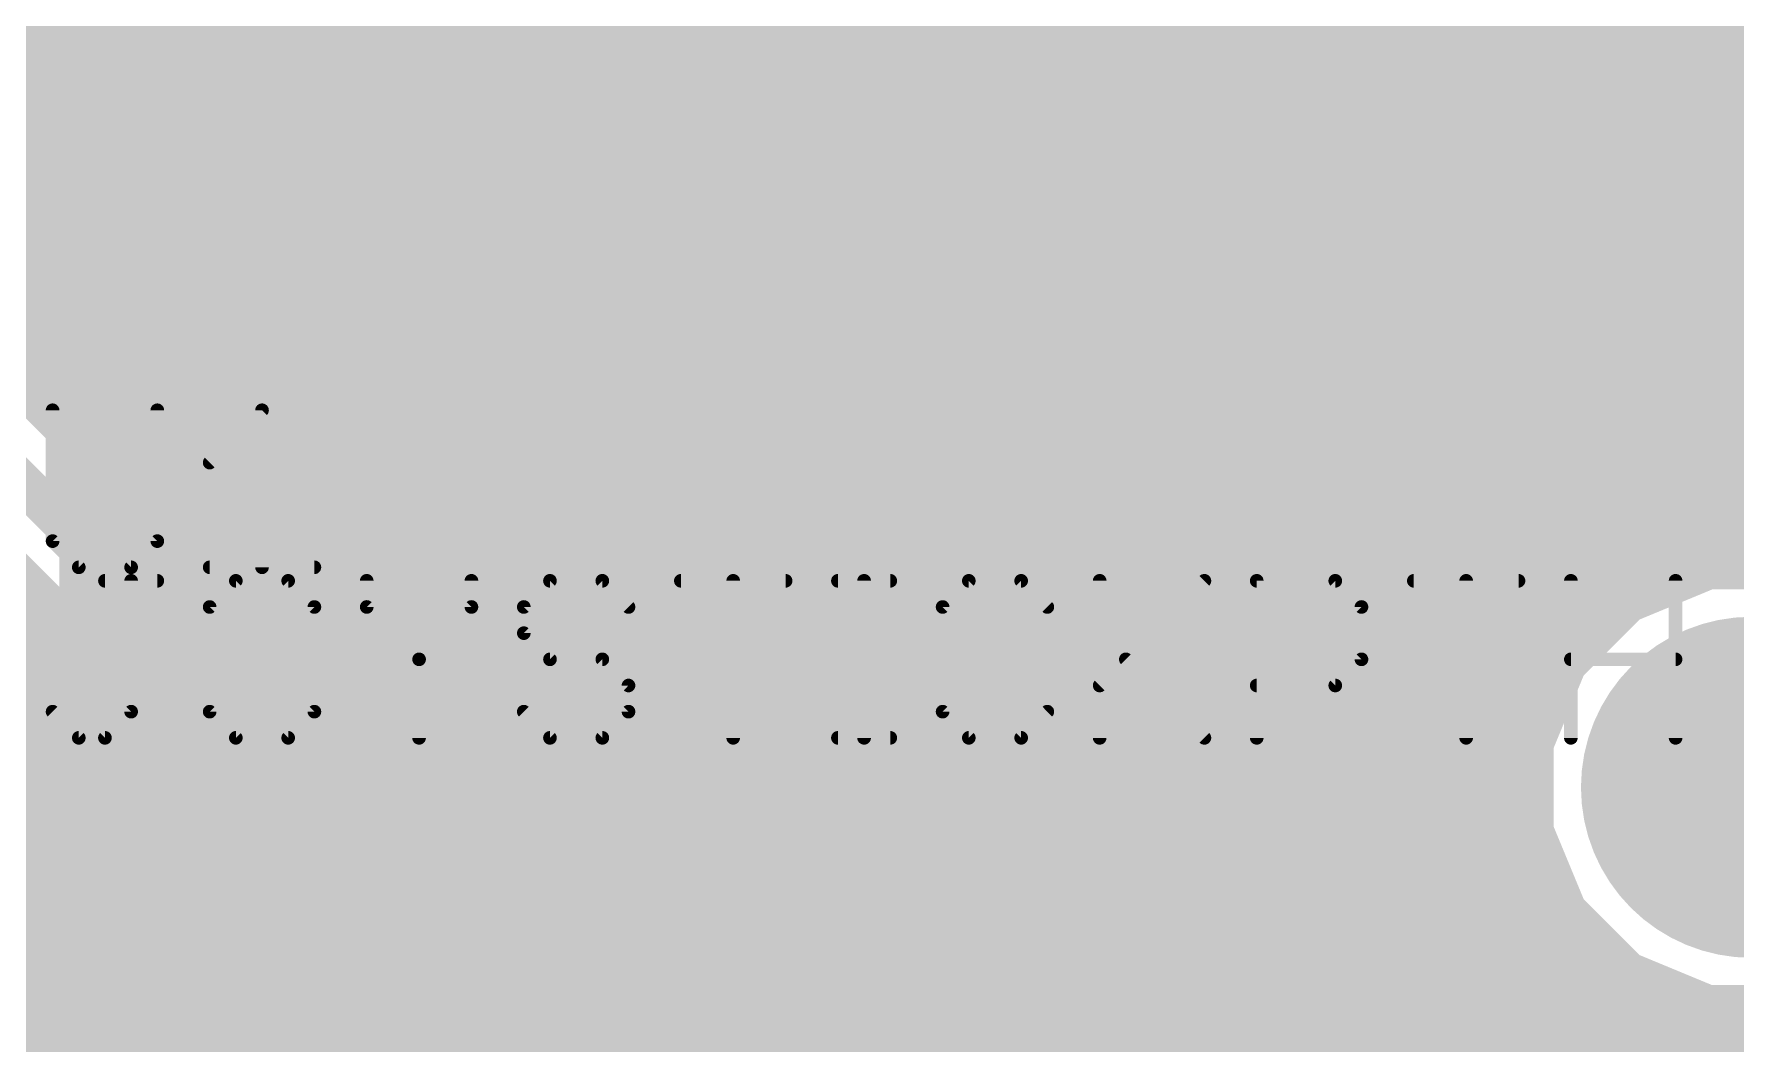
# Model space of a CAD drawing. Extents: x 0 to 39.3, y -1.1 to 59.5.
# Drawn here: x 18.96 to 31.63, y 5.39 to 12.91 of the extents above; entities that cross this region are included whole.
import ezdxf

# ---------------------------------------------------------------- set-up
doc = ezdxf.new("R2010")
doc.units = 0
for name, color, linetype in [('1', 22, 'CONTINUOUS'), ('16', 175, 'CONTINUOUS'), ('17', 82, 'CONTINUOUS'), ('25', 253, 'CONTINUOUS'), ('27', 253, 'CONTINUOUS'), ('51', 253, 'CONTINUOUS')]:
    doc.layers.add(name, color=color, linetype=linetype)

# ---------------------------------------------------------------- blocks, each defined once
blk = doc.blocks.new('ROUNDP')
at = {"const_width": 0.5}
blk.add_lwpolyline([(0, -0.25, 1), (0, 0.25, 1), (0, -0.25)], format="xyb", dxfattribs=at)

msp = doc.modelspace()

# ---------------------------------------------------------------- linework, layer by layer
at = {"layer": '1'}
for points, const_width in [([(16.5608, 13.0048), (34.3208, 13.0048)], 0.4064), ([(24.1329, 5.1054), (16.5608, 12.6775)], 0.4064), ([(16.6399, 12.5984), (34.3208, 12.5984)], 0.4064), ([(16.002, 12.446), (24.13, 4.318)], 0.3048), ([(17.0463, 12.192), (34.3208, 12.192)], 0.4064), ([(15.7705, 11.8872), (23.0729, 4.5849)], 0.4064), ([(17.4527, 11.7856), (34.3208, 11.7856)], 0.4064), ([(17.8591, 11.3792), (34.3208, 11.3792)], 0.4064), ([(18.2655, 10.9728), (34.3208, 10.9728)], 0.4064), ([(18.6719, 10.5664), (34.3208, 10.5664)], 0.4064), ([(19.0783, 10.16), (34.3208, 10.16)], 0.4064), ([(19.4847, 9.7536), (34.3208, 9.7536)], 0.4064), ([(19.8911, 9.3472), (34.3208, 9.3472)], 0.4064), ([(20.2975, 8.9408), (31.3246, 8.9408)], 0.4064), ([(31.4165, 8.9789), (30.8004, 8.7237)], 0.4064), ([(32.0835, 8.9789), (31.4165, 8.9789)], 0.4064), ([(30.8004, 8.7237), (30.3288, 8.2521)], 0.4064), ([(17.6489, 8.5344), (19.1233, 8.5344)], 0.4064), ([(20.7039, 8.5344), (30.6111, 8.5344)], 0.4064), ([(30.3288, 8.2521), (30.0736, 7.636)], 0.4064), ([(17.9826, 8.128), (19.5297, 8.128)], 0.4064), ([(21.1103, 8.128), (30.2774, 8.128)], 0.4064), ([(18.1509, 7.7216), (19.9361, 7.7216)], 0.4064), ([(21.5167, 7.7216), (30.1091, 7.7216)], 0.4064), ([(30.0736, 7.636), (30.0736, 6.969)], 0.4064), ([(18.1864, 7.3152), (20.3425, 7.3152)], 0.4064), ([(21.9231, 7.3152), (30.0736, 7.3152)], 0.4064), ([(18.1614, 6.9088), (20.7489, 6.9088)], 0.4064), ([(22.3295, 6.9088), (30.0986, 6.9088)], 0.4064), ([(30.0736, 6.969), (30.3288, 6.3529)], 0.4064), ([(17.9931, 6.5024), (21.1553, 6.5024)], 0.4064), ([(22.7359, 6.5024), (30.2669, 6.5024)], 0.4064), ([(30.3288, 6.3529), (30.8004, 5.8813)], 0.4064), ([(17.6743, 6.096), (21.5617, 6.096)], 0.4064), ([(23.1423, 6.096), (30.5857, 6.096)], 0.4064), ([(30.8004, 5.8813), (31.4165, 5.6261)], 0.4064), ([(16.9968, 5.6896), (21.9681, 5.6896)], 0.4064), ([(23.5487, 5.6896), (31.2632, 5.6896)], 0.4064), ([(31.4165, 5.6261), (32.0835, 5.6261)], 0.4064), ([(1.2192, 5.2832), (22.3745, 5.2832)], 0.4064), ([(23.9551, 5.2832), (34.3208, 5.2832)], 0.4064)]:
    msp.add_lwpolyline(points, dxfattribs=dict(at, const_width=const_width))
at = {"layer": '1', "const_width": 0.2032}
for points in [[(19.0783, 10.2616, 1), (19.0783, 10.0584)], [(19.4847, 9.8552, 1), (19.4847, 9.652)], [(19.8911, 9.4488, 1), (19.8911, 9.2456)], [(20.2975, 9.0424, 1), (20.2975, 8.8392)], [(31.4165, 9.0805, 1), (31.4165, 8.8773)], [(31.3246, 8.8392, 1), (31.3246, 9.0424)], [(31.4554, 8.885, 1), (31.3777, 9.0728)], [(30.7615, 8.8175, 1), (30.8393, 8.6298)], [(30.8722, 8.6518, 1), (30.7286, 8.7955)], [(19.1233, 8.4328, 1), (19.1233, 8.636)], [(20.7039, 8.636, 1), (20.7039, 8.4328)], [(30.6111, 8.4328, 1), (30.6111, 8.636)], [(30.257, 8.3239, 1), (30.4007, 8.1803)], [(30.4227, 8.2132, 1), (30.2349, 8.291)], [(19.5297, 8.0264, 1), (19.5297, 8.2296)], [(21.1103, 8.2296, 1), (21.1103, 8.0264)], [(30.2774, 8.0264, 1), (30.2774, 8.2296)], [(19.9361, 7.62, 1), (19.9361, 7.8232)], [(21.5167, 7.8232, 1), (21.5167, 7.62)], [(30.1091, 7.62, 1), (30.1091, 7.8232)], [(30.1752, 7.636, 1), (29.972, 7.636)], [(29.9797, 7.6748, 1), (30.1675, 7.5971)], [(20.3425, 7.2136, 1), (20.3425, 7.4168)], [(21.9231, 7.4168, 1), (21.9231, 7.2136)], [(30.0736, 7.2136, 1), (30.0736, 7.4168)], [(20.7489, 6.8072, 1), (20.7489, 7.0104)], [(22.3295, 7.0104, 1), (22.3295, 6.8072)], [(30.1675, 7.0079, 1), (29.9797, 6.9302)], [(30.0986, 6.8072, 1), (30.0986, 7.0104)], [(29.972, 6.969, 1), (30.1752, 6.969)], [(21.1553, 6.4008, 1), (21.1553, 6.604)], [(22.7359, 6.604, 1), (22.7359, 6.4008)], [(30.2669, 6.4008, 1), (30.2669, 6.604)], [(30.4007, 6.4247, 1), (30.257, 6.2811)], [(30.2349, 6.314, 1), (30.4227, 6.3918)], [(21.5617, 5.9944, 1), (21.5617, 6.1976)], [(23.1423, 6.1976, 1), (23.1423, 5.9944)], [(30.5857, 5.9944, 1), (30.5857, 6.1976)], [(30.8393, 5.9752, 1), (30.7615, 5.7874)], [(30.7286, 5.8095, 1), (30.8722, 5.9532)], [(21.9681, 5.588, 1), (21.9681, 5.7912)], [(23.5487, 5.7912, 1), (23.5487, 5.588)], [(31.2632, 5.588, 1), (31.2632, 5.7912)], [(31.4165, 5.7277, 1), (31.4165, 5.5245)], [(31.3777, 5.5322, 1), (31.4554, 5.72)], [(22.3745, 5.1816, 1), (22.3745, 5.3848)], [(23.9551, 5.3848, 1), (23.9551, 5.1816)]]:
    msp.add_lwpolyline(points, format="xyb", dxfattribs=at)
at = {"layer": '16'}
for points, const_width in [([(19.3548, 12.4235), (15.2654, 16.5129)], 0.4064), ([(18.7735, 13.0048), (34.3208, 13.0048)], 0.4064), ([(19.1799, 12.5984), (34.3208, 12.5984)], 0.4064), ([(19.3548, 6.8355), (19.3548, 12.4235)], 0.4064), ([(19.3548, 12.192), (34.3208, 12.192)], 0.4064), ([(19.3548, 11.7856), (34.3208, 11.7856)], 0.4064), ([(19.3548, 11.3792), (34.3208, 11.3792)], 0.4064), ([(19.3548, 10.9728), (34.3208, 10.9728)], 0.4064), ([(19.3548, 10.5664), (34.3208, 10.5664)], 0.4064), ([(19.3548, 10.16), (34.3208, 10.16)], 0.4064), ([(19.3548, 9.7536), (34.3208, 9.7536)], 0.4064), ([(19.3548, 9.3472), (34.3208, 9.3472)], 0.4064), ([(19.3548, 8.9408), (31.3246, 8.9408)], 0.4064), ([(31.4165, 8.9789), (30.8004, 8.7237)], 0.4064), ([(32.0835, 8.9789), (31.4165, 8.9789)], 0.4064), ([(30.8004, 8.7237), (30.3288, 8.2521)], 0.4064), ([(19.3548, 8.5344), (30.6111, 8.5344)], 0.4064), ([(30.3288, 8.2521), (30.0736, 7.636)], 0.4064), ([(19.3548, 8.128), (30.2774, 8.128)], 0.4064), ([(19.3548, 7.7216), (30.1091, 7.7216)], 0.4064), ([(30.0736, 7.636), (30.0736, 6.969)], 0.4064), ([(19.3548, 7.3152), (30.0736, 7.3152)], 0.4064), ([(19.3548, 6.9088), (30.0986, 6.9088)], 0.4064), ([(30.0736, 6.969), (30.3288, 6.3529)], 0.4064), ([(21.1573, 5.0329), (19.3548, 6.8355)], 0.4064), ([(18.796, 6.604), (21.59, 3.81)], 0.3048), ([(19.6879, 6.5024), (30.2669, 6.5024)], 0.4064), ([(30.3288, 6.3529), (30.8004, 5.8813)], 0.4064), ([(18.5645, 6.0452), (20.3671, 4.2427)], 0.4064), ([(20.0943, 6.096), (30.5857, 6.096)], 0.4064), ([(30.8004, 5.8813), (31.4165, 5.6261)], 0.4064), ([(16.9968, 5.6896), (18.9201, 5.6896)], 0.4064), ([(20.5007, 5.6896), (31.2632, 5.6896)], 0.4064), ([(31.4165, 5.6261), (32.0835, 5.6261)], 0.4064), ([(1.2192, 5.2832), (19.3265, 5.2832)], 0.4064), ([(20.9071, 5.2832), (34.3208, 5.2832)], 0.4064)]:
    msp.add_lwpolyline(points, dxfattribs=dict(at, const_width=const_width))
at = {"layer": '16', "const_width": 0.2032}
for points in [[(19.1799, 12.7, 1), (19.1799, 12.4968)], [(19.4564, 12.4235, 1), (19.2532, 12.4235)], [(19.283, 12.3516, 1), (19.4266, 12.4953)], [(19.3548, 12.2936, 1), (19.3548, 12.0904)], [(19.3548, 11.8872, 1), (19.3548, 11.684)], [(19.3548, 11.4808, 1), (19.3548, 11.2776)], [(19.3548, 11.0744, 1), (19.3548, 10.8712)], [(19.3548, 10.668, 1), (19.3548, 10.4648)], [(19.3548, 10.2616, 1), (19.3548, 10.0584)], [(19.3548, 9.8552, 1), (19.3548, 9.652)], [(19.3548, 9.4488, 1), (19.3548, 9.2456)], [(19.3548, 9.0424, 1), (19.3548, 8.8392)], [(31.4165, 9.0805, 1), (31.4165, 8.8773)], [(31.3246, 8.8392, 1), (31.3246, 9.0424)], [(31.4554, 8.885, 1), (31.3777, 9.0728)], [(30.7615, 8.8175, 1), (30.8393, 8.6298)], [(30.8722, 8.6518, 1), (30.7286, 8.7955)], [(19.3548, 8.636, 1), (19.3548, 8.4328)], [(30.6111, 8.4328, 1), (30.6111, 8.636)], [(30.257, 8.3239, 1), (30.4007, 8.1803)], [(30.4227, 8.2132, 1), (30.2349, 8.291)], [(19.3548, 8.2296, 1), (19.3548, 8.0264)], [(30.2774, 8.0264, 1), (30.2774, 8.2296)], [(19.3548, 7.8232, 1), (19.3548, 7.62)], [(30.1091, 7.62, 1), (30.1091, 7.8232)], [(30.1752, 7.636, 1), (29.972, 7.636)], [(29.9797, 7.6748, 1), (30.1675, 7.5971)], [(19.3548, 7.4168, 1), (19.3548, 7.2136)], [(30.0736, 7.2136, 1), (30.0736, 7.4168)], [(19.3548, 7.0104, 1), (19.3548, 6.8072)], [(30.1675, 7.0079, 1), (29.9797, 6.9302)], [(30.0986, 6.8072, 1), (30.0986, 7.0104)], [(19.4266, 6.9073, 1), (19.283, 6.7636)], [(29.972, 6.969, 1), (30.1752, 6.969)], [(19.2532, 6.8355, 1), (19.4564, 6.8355)], [(19.6879, 6.604, 1), (19.6879, 6.4008)], [(30.2669, 6.4008, 1), (30.2669, 6.604)], [(30.4007, 6.4247, 1), (30.257, 6.2811)], [(30.2349, 6.314, 1), (30.4227, 6.3918)], [(20.0943, 6.1976, 1), (20.0943, 5.9944)], [(30.5857, 5.9944, 1), (30.5857, 6.1976)], [(30.8393, 5.9752, 1), (30.7615, 5.7874)], [(30.7286, 5.8095, 1), (30.8722, 5.9532)], [(18.9201, 5.588, 1), (18.9201, 5.7912)], [(20.5007, 5.7912, 1), (20.5007, 5.588)], [(31.2632, 5.588, 1), (31.2632, 5.7912)], [(31.4165, 5.7277, 1), (31.4165, 5.5245)], [(31.3777, 5.5322, 1), (31.4554, 5.72)], [(19.3265, 5.1816, 1), (19.3265, 5.3848)], [(20.9071, 5.3848, 1), (20.9071, 5.1816)]]:
    msp.add_lwpolyline(points, format="xyb", dxfattribs=at)
at = {"layer": '25', "const_width": 0.1016}
for points in [[(19.1008, 10.1102), (19.1008, 9.1357)], [(19.8804, 9.1357), (19.8804, 10.1102)], [(20.2702, 9.7204), (20.66, 10.1102)], [(20.66, 10.1102), (20.66, 8.9408)], [(19.1008, 9.1357), (19.2957, 8.9408)], [(19.6855, 8.9408), (19.8804, 9.1357)], [(19.2957, 8.9408), (19.6855, 8.9408)], [(20.2702, 8.9408), (21.0498, 8.9408)]]:
    msp.add_lwpolyline(points, dxfattribs=at)
at = {"layer": '25', "const_width": 0.0508}
for points in [[(19.1262, 10.1102, 1), (19.0754, 10.1102)], [(19.9058, 10.1102, 1), (19.855, 10.1102)], [(20.6854, 10.1102, 1), (20.6346, 10.1102)], [(20.678, 10.0922, 1), (20.642, 10.1282)], [(20.2522, 9.7384, 1), (20.2882, 9.7024)], [(19.1188, 9.1537, 1), (19.0828, 9.1177)], [(19.0754, 9.1357, 1), (19.1262, 9.1357)], [(19.855, 9.1357, 1), (19.9058, 9.1357)], [(19.8984, 9.1177, 1), (19.8624, 9.1537)], [(19.2957, 8.9662, 1), (19.2957, 8.9154)], [(19.2777, 8.9228, 1), (19.3137, 8.9588)], [(19.6675, 8.9588, 1), (19.7035, 8.9228)], [(19.6855, 8.9154, 1), (19.6855, 8.9662)], [(20.2702, 8.9662, 1), (20.2702, 8.9154)], [(20.6346, 8.9408, 1), (20.6854, 8.9408)], [(21.0498, 8.9154, 1), (21.0498, 8.9662)]]:
    msp.add_lwpolyline(points, format="xyb", dxfattribs=at)
at = {"layer": '27', "const_width": 0.1016}
for points in [[(19.4906, 8.8402), (19.8804, 8.8402)], [(19.6855, 7.8657), (19.6855, 8.8402)], [(20.4651, 8.8402), (20.2702, 8.6453)], [(20.8549, 8.8402), (20.4651, 8.8402)], [(21.0498, 8.6453), (20.8549, 8.8402)], [(21.4396, 8.8402), (21.4396, 8.6453)], [(22.2192, 8.6453), (22.2192, 8.8402)], [(22.8039, 8.8402), (22.609, 8.6453)], [(23.1937, 8.8402), (22.8039, 8.8402)], [(23.3886, 8.6453), (23.1937, 8.8402)], [(23.7784, 8.8402), (24.558, 8.8402)], [(24.1682, 7.6708), (24.1682, 8.8402)], [(24.9478, 8.8402), (25.3376, 8.8402)], [(25.1427, 7.6708), (25.1427, 8.8402)], [(25.9223, 8.8402), (25.7274, 8.6453)], [(26.3121, 8.8402), (25.9223, 8.8402)], [(26.507, 8.6453), (26.3121, 8.8402)], [(26.8968, 8.8402), (26.8968, 7.6708)], [(26.8968, 8.0606), (27.6764, 8.8402)], [(28.0662, 7.6708), (28.0662, 8.8402)], [(28.0662, 8.8402), (28.6509, 8.8402)], [(28.6509, 8.8402), (28.8458, 8.6453)], [(29.2356, 8.8402), (30.0152, 8.8402)], [(29.6254, 7.6708), (29.6254, 8.8402)], [(30.405, 7.6708), (30.405, 8.8402)], [(31.1846, 8.8402), (31.1846, 7.6708)], [(20.2702, 8.6453), (20.2702, 7.8657)], [(21.0498, 7.8657), (21.0498, 8.6453)], [(21.4396, 8.6453), (21.8294, 8.2555)], [(21.8294, 8.2555), (22.2192, 8.6453)], [(22.609, 8.6453), (22.609, 8.4504)], [(25.7274, 8.6453), (25.7274, 7.8657)], [(28.8458, 8.6453), (28.8458, 8.2555)], [(22.609, 8.4504), (22.8039, 8.2555)], [(21.8294, 8.2555), (21.8294, 7.6708)], [(22.8039, 8.2555), (23.1937, 8.2555)], [(23.1937, 8.2555), (23.3886, 8.0606)], [(27.0917, 8.2555), (27.6764, 7.6708)], [(28.8458, 8.2555), (28.6509, 8.0606)], [(30.405, 8.2555), (31.1846, 8.2555)], [(23.3886, 8.0606), (23.3886, 7.8657)], [(28.6509, 8.0606), (28.0662, 8.0606)], [(19.1008, 7.8657), (19.2957, 7.6708)], [(19.4906, 7.6708), (19.6855, 7.8657)], [(20.2702, 7.8657), (20.4651, 7.6708)], [(20.8549, 7.6708), (21.0498, 7.8657)], [(22.8039, 7.6708), (22.609, 7.8657)], [(23.3886, 7.8657), (23.1937, 7.6708)], [(25.7274, 7.8657), (25.9223, 7.6708)], [(26.3121, 7.6708), (26.507, 7.8657)], [(19.2957, 7.6708), (19.4906, 7.6708)], [(20.4651, 7.6708), (20.8549, 7.6708)], [(23.1937, 7.6708), (22.8039, 7.6708)], [(24.9478, 7.6708), (25.3376, 7.6708)], [(25.9223, 7.6708), (26.3121, 7.6708)]]:
    msp.add_lwpolyline(points, dxfattribs=at)
at = {"layer": '27', "const_width": 0.0508}
for points in [[(19.4906, 8.8656, 1), (19.4906, 8.8148)], [(19.7109, 8.8402, 1), (19.6601, 8.8402)], [(19.8804, 8.8148, 1), (19.8804, 8.8656)], [(20.4651, 8.8656, 1), (20.4651, 8.8148)], [(20.4831, 8.8222, 1), (20.4471, 8.8582)], [(20.8729, 8.8582, 1), (20.8369, 8.8222)], [(20.8549, 8.8148, 1), (20.8549, 8.8656)], [(21.465, 8.8402, 1), (21.4142, 8.8402)], [(22.2446, 8.8402, 1), (22.1938, 8.8402)], [(22.8039, 8.8656, 1), (22.8039, 8.8148)], [(22.8218, 8.8222, 1), (22.7859, 8.8582)], [(23.2116, 8.8582, 1), (23.1757, 8.8222)], [(23.1937, 8.8148, 1), (23.1937, 8.8656)], [(23.7784, 8.8656, 1), (23.7784, 8.8148)], [(24.1936, 8.8402, 1), (24.1428, 8.8402)], [(24.558, 8.8148, 1), (24.558, 8.8656)], [(24.9478, 8.8656, 1), (24.9478, 8.8148)], [(25.1681, 8.8402, 1), (25.1173, 8.8402)], [(25.3376, 8.8148, 1), (25.3376, 8.8656)], [(25.9223, 8.8656, 1), (25.9223, 8.8148)], [(25.9402, 8.8222, 1), (25.9043, 8.8582)], [(26.33, 8.8582, 1), (26.2941, 8.8222)], [(26.3121, 8.8148, 1), (26.3121, 8.8656)], [(26.9222, 8.8402, 1), (26.8714, 8.8402)], [(27.6943, 8.8222, 1), (27.6584, 8.8582)], [(28.0916, 8.8402, 1), (28.0408, 8.8402)], [(28.0662, 8.8656, 1), (28.0662, 8.8148)], [(28.6688, 8.8582, 1), (28.6329, 8.8222)], [(28.6509, 8.8148, 1), (28.6509, 8.8656)], [(29.2356, 8.8656, 1), (29.2356, 8.8148)], [(29.6508, 8.8402, 1), (29.6, 8.8402)], [(30.0152, 8.8148, 1), (30.0152, 8.8656)], [(30.4304, 8.8402, 1), (30.3796, 8.8402)], [(31.21, 8.8402, 1), (31.1592, 8.8402)], [(20.2522, 8.6633, 1), (20.2882, 8.6273)], [(20.2956, 8.6453, 1), (20.2448, 8.6453)], [(21.0752, 8.6453, 1), (21.0244, 8.6453)], [(21.0318, 8.6273, 1), (21.0678, 8.6633)], [(21.4576, 8.6633, 1), (21.4216, 8.6273)], [(21.4142, 8.6453, 1), (21.465, 8.6453)], [(22.1938, 8.6453, 1), (22.2446, 8.6453)], [(22.2372, 8.6273, 1), (22.2012, 8.6633)], [(22.591, 8.6633, 1), (22.627, 8.6273)], [(22.6344, 8.6453, 1), (22.5836, 8.6453)], [(23.3706, 8.6273, 1), (23.4065, 8.6633)], [(25.7094, 8.6633, 1), (25.7453, 8.6273)], [(25.7528, 8.6453, 1), (25.702, 8.6453)], [(26.489, 8.6273, 1), (26.5249, 8.6633)], [(28.8712, 8.6453, 1), (28.8204, 8.6453)], [(28.8278, 8.6273, 1), (28.8637, 8.6633)], [(22.627, 8.4684, 1), (22.591, 8.4324)], [(22.5836, 8.4504, 1), (22.6344, 8.4504)], [(21.8114, 8.2735, 1), (21.8474, 8.2375)], [(21.8548, 8.2555, 1), (21.804, 8.2555)], [(21.8114, 8.2375, 1), (21.8474, 8.2735)], [(22.8039, 8.2809, 1), (22.8039, 8.2301)], [(22.7859, 8.2375, 1), (22.8218, 8.2735)], [(23.2116, 8.2735, 1), (23.1757, 8.2375)], [(23.1937, 8.2301, 1), (23.1937, 8.2809)], [(27.1096, 8.2735, 1), (27.0737, 8.2375)], [(28.8204, 8.2555, 1), (28.8712, 8.2555)], [(28.8637, 8.2375, 1), (28.8278, 8.2735)], [(30.405, 8.2809, 1), (30.405, 8.2301)], [(31.1846, 8.2301, 1), (31.1846, 8.2809)], [(23.414, 8.0606, 1), (23.3632, 8.0606)], [(28.0662, 8.086, 1), (28.0662, 8.0352)], [(28.6509, 8.0352, 1), (28.6509, 8.086)], [(23.3706, 8.0426, 1), (23.4065, 8.0786)], [(26.8788, 8.0786, 1), (26.9147, 8.0426)], [(28.6329, 8.0786, 1), (28.6688, 8.0426)], [(19.1188, 7.8837, 1), (19.0828, 7.8477)], [(19.6601, 7.8657, 1), (19.7109, 7.8657)], [(19.7035, 7.8477, 1), (19.6675, 7.8837)], [(20.2882, 7.8837, 1), (20.2522, 7.8477)], [(20.2448, 7.8657, 1), (20.2956, 7.8657)], [(21.0244, 7.8657, 1), (21.0752, 7.8657)], [(21.0678, 7.8477, 1), (21.0318, 7.8837)], [(22.627, 7.8837, 1), (22.591, 7.8477)], [(23.3632, 7.8657, 1), (23.414, 7.8657)], [(23.4065, 7.8477, 1), (23.3706, 7.8837)], [(25.7453, 7.8837, 1), (25.7094, 7.8477)], [(25.702, 7.8657, 1), (25.7528, 7.8657)], [(26.5249, 7.8477, 1), (26.489, 7.8837)], [(19.2957, 7.6962, 1), (19.2957, 7.6454)], [(19.2777, 7.6528, 1), (19.3137, 7.6888)], [(19.4726, 7.6888, 1), (19.5086, 7.6528)], [(19.4906, 7.6454, 1), (19.4906, 7.6962)], [(20.4651, 7.6962, 1), (20.4651, 7.6454)], [(20.4471, 7.6528, 1), (20.4831, 7.6888)], [(20.8369, 7.6888, 1), (20.8729, 7.6528)], [(20.8549, 7.6454, 1), (20.8549, 7.6962)], [(21.804, 7.6708, 1), (21.8548, 7.6708)], [(22.8039, 7.6962, 1), (22.8039, 7.6454)], [(22.7859, 7.6528, 1), (22.8218, 7.6888)], [(23.1757, 7.6888, 1), (23.2116, 7.6528)], [(23.1937, 7.6454, 1), (23.1937, 7.6962)], [(24.1428, 7.6708, 1), (24.1936, 7.6708)], [(24.9478, 7.6962, 1), (24.9478, 7.6454)], [(25.1173, 7.6708, 1), (25.1681, 7.6708)], [(25.3376, 7.6454, 1), (25.3376, 7.6962)], [(25.9223, 7.6962, 1), (25.9223, 7.6454)], [(25.9043, 7.6528, 1), (25.9402, 7.6888)], [(26.2941, 7.6888, 1), (26.33, 7.6528)], [(26.3121, 7.6454, 1), (26.3121, 7.6962)], [(26.8714, 7.6708, 1), (26.9222, 7.6708)], [(27.6584, 7.6528, 1), (27.6943, 7.6888)], [(28.0408, 7.6708, 1), (28.0916, 7.6708)], [(29.6, 7.6708, 1), (29.6508, 7.6708)], [(30.3796, 7.6708, 1), (30.4304, 7.6708)], [(31.1592, 7.6708, 1), (31.21, 7.6708)]]:
    msp.add_lwpolyline(points, format="xyb", dxfattribs=at)
at = {"layer": '51'}
for points, const_width in [([(24.23, -1.0383, 1), (24.23, 28.9783, 1), (24.23, -1.0383)], 0.127), ([(24.13, 1.27, 1), (24.13, 26.67, 1), (24.13, 1.27)], 0.2032)]:
    msp.add_lwpolyline(points, format="xyb", dxfattribs=dict(at, const_width=const_width))

# ---------------------------------------------------------------- block references
at = {"layer": '17', "xscale": 2.54, "yscale": 2.54}
msp.add_blockref('ROUNDP', (31.75, 7.3025), dxfattribs=at)
msp.add_blockref('ROUNDP', (31.75, 7.3025), dxfattribs=at)

doc.saveas('drawing.dxf')
